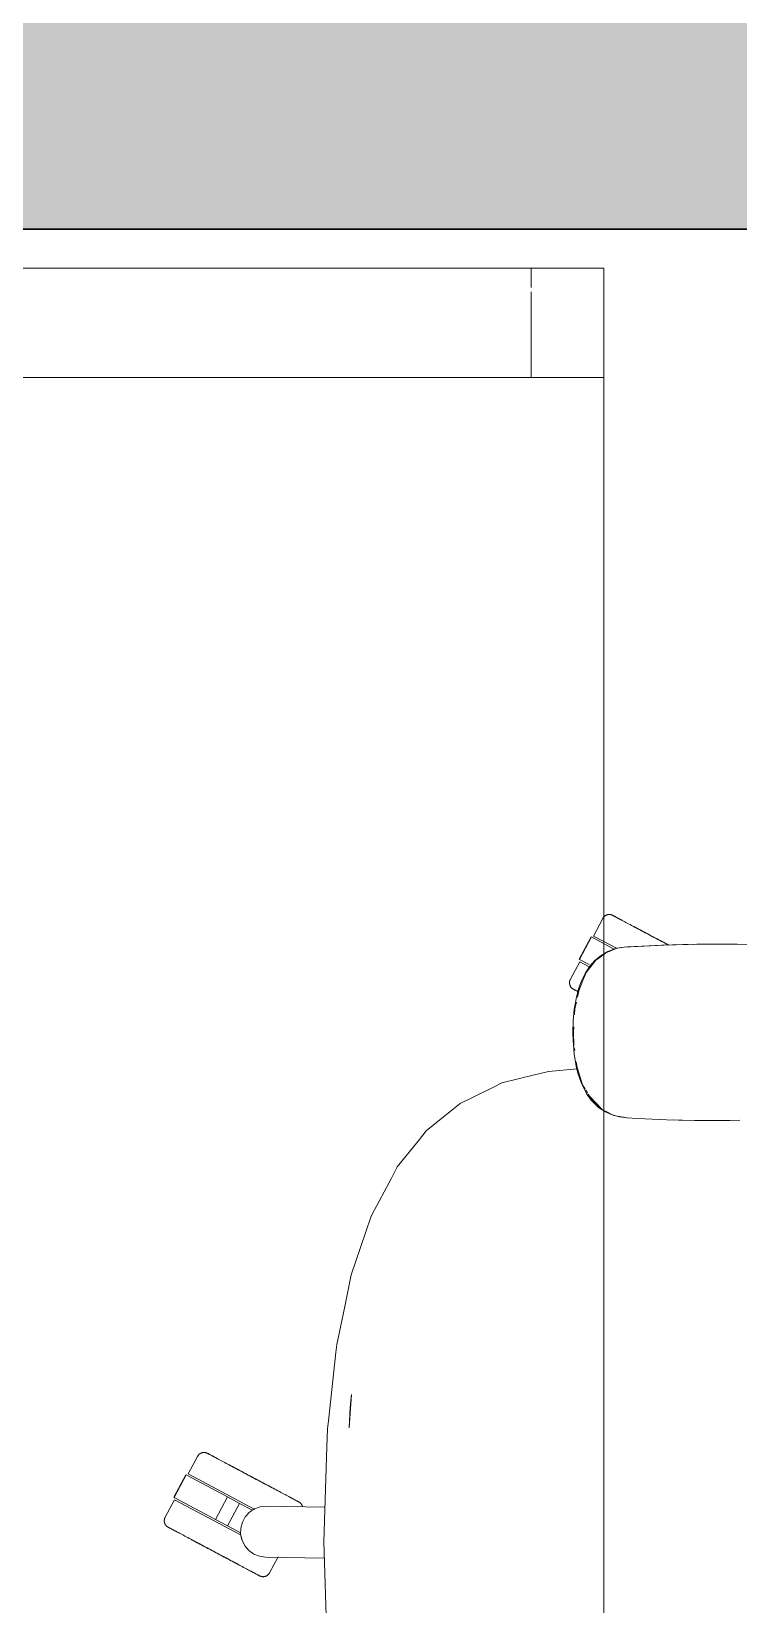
# Model space of a CAD drawing. Header units: millimetres. Extents: x 79795 to 317870, y -36033 to 97293.
# Drawn here: x 223234 to 223623, y 19929 to 20794 of the extents above; entities that cross this region are included whole.
import ezdxf

# ---------------------------------------------------------------- set-up
doc = ezdxf.new("R2010")
doc.units = ezdxf.units.MM
doc.header["$MEASUREMENT"] = 0
for name, color, linetype, lineweight in [('CSM-STL-XX-ZZ-M3-A-XXXX-00001_detached _19_04_21__rvt-1-Level 4$0$A-WALL', 7, 'CONTINUOUS', 9), ('CSM-STL-XX-ZZ-M3-A-XXXX-00001_detached _19_04_21__rvt-1-Level 4$0$A-WALL-PATT', 7, 'CONTINUOUS', 9), ('G-IMPT', 8, 'CONTINUOUS', 9), ('I-FURN', 8, 'CONTINUOUS', 9)]:
    doc.layers.add(name, color=color, linetype=linetype, lineweight=lineweight)

msp = doc.modelspace()

# ---------------------------------------------------------------- hatches: boundary and pattern name
at = {"layer": 'CSM-STL-XX-ZZ-M3-A-XXXX-00001_detached _19_04_21__rvt-1-Level 4$0$A-WALL-PATT'}
msp.add_hatch(color=256, dxfattribs=at).paths.add_polyline_path([(224726.83, 20685.33), (224726.83, 20807.33), (221300.83, 20807.33), (221300.83, 20685.33), (224364.58, 20685.33)], flags=0)

# ---------------------------------------------------------------- linework, layer by layer
at = {"layer": 'CSM-STL-XX-ZZ-M3-A-XXXX-00001_detached _19_04_21__rvt-1-Level 4$0$A-WALL', "lineweight": 30}
msp.add_line((221300.83, 20685.33), (224726.83, 20685.33), dxfattribs=at)
at = {"layer": 'G-IMPT'}
for p, q in [((223550.76, 20288.19), (223548.52, 20286.92)), ((223549.73, 20287.53), (223548.52, 20286.63)), ((223555.93, 20289.94), (223549.73, 20287.53)), ((223550.76, 20288.19), (223554.4, 20289.59)), ((223555.75, 20289.95), (223554.4, 20289.59)), ((223555.75, 20289.95), (223558.14, 20290.4)), ((223555.93, 20289.94), (223559.77, 20290.52)), ((223559.79, 20290.65), (223558.14, 20290.4)), ((223581.57, 20291.74), (223559.79, 20290.65)), ((223580.36, 20291.7), (223559.79, 20290.65)), ((223559.79, 20290.65), (223561.4, 20290.76)), ((223581.57, 20291.74), (223561.4, 20290.76)), ((223601.76, 20292.2), (223580.36, 20291.7)), ((223591.93, 20292.04), (223580.36, 20291.7)), ((223580.36, 20291.7), (223581.57, 20291.74)), ((223601.76, 20292.2), (223581.57, 20291.74)), ((223591.93, 20292.04), (223611.15, 20292.25)), ((223601.76, 20292.2), (223591.93, 20292.04)), ((223621.95, 20292.16), (223591.93, 20292.04)), ((223599.72, 20292.18), (223597.81, 20292.11)), ((223601.76, 20292.16), (223599.72, 20292.18)), ((223621.95, 20292.16), (223601.76, 20292.2)), ((223621.95, 20292.16), (223611.15, 20292.25)), ((223621.95, 20292.16), (223630.36, 20291.99)), ((223538.27, 20276.07), (223540.92, 20280.12)), ((223544.11, 20283.36), (223538.89, 20276.57)), ((223540.92, 20280.12), (223543.59, 20283.16)), ((223547.33, 20286.24), (223543.59, 20283.16)), ((223548.52, 20286.63), (223544.11, 20283.36)), ((223548.52, 20286.92), (223547.33, 20286.24)), ((223534.7, 20267.66), (223536.28, 20272)), ((223534.72, 20266.55), (223537.05, 20272.18)), ((223538.27, 20276.07), (223536.28, 20272)), ((223538.89, 20276.57), (223537.05, 20272.18)), ((223532.27, 20256.25), (223533.27, 20262.19)), ((223534.7, 20267.66), (223533.27, 20262.19)), ((223534.72, 20266.55), (223534.01, 20263.09)), ((223532.27, 20256.25), (223531.7, 20250.1)), ((223532.68, 20256.59), (223532.49, 20253.39)), ((223533.45, 20260.34), (223532.68, 20256.59)), ((223531.52, 20243.76), (223531.7, 20250.1)), ((223532.09, 20246.87), (223531.9, 20243.76)), ((223531.61, 20239.26), (223531.52, 20243.76)), ((223531.61, 20239.26), (223532.19, 20231.94)), ((223532.13, 20236.6), (223531.9, 20243.76)), ((223532.29, 20235.45), (223532.52, 20233.82)), ((223533.3, 20225.18), (223532.19, 20231.94)), ((223533.39, 20227.63), (223533.85, 20224.34)), ((223492.5, 20215.99), (223510.44, 20220.4)), ((223510.44, 20220.4), (223512.82, 20220.98)), ((223518.11, 20222.28), (223512.82, 20220.98)), ((223533.98, 20223.72), (223518.11, 20222.28)), ((223534.28, 20221.25), (223533.3, 20225.18)), ((223533.85, 20224.34), (223536.88, 20214.95)), ((223534.28, 20221.25), (223536.02, 20216.17)), ((223488.14, 20213.84), (223476.67, 20208.2)), ((223488.14, 20213.84), (223492.5, 20215.99)), ((223536.02, 20216.17), (223538.23, 20211.53)), ((223536.88, 20214.95), (223538.35, 20212.49)), ((223538.23, 20211.53), (223539.03, 20210.16)), ((223538.63, 20212.03), (223539.49, 20210.59)), ((223541.48, 20206.7), (223539.03, 20210.16)), ((223539.96, 20209.8), (223541.85, 20206.65)), ((223465.85, 20201.7), (223450.91, 20189.53)), ((223465.85, 20201.7), (223469.51, 20204.67)), ((223469.51, 20204.67), (223476.67, 20208.2)), ((223540.65, 20208.73), (223547.55, 20201.34)), ((223540.65, 20208.73), (223541.93, 20207.26)), ((223544.34, 20203.65), (223541.48, 20206.7)), ((223541.85, 20206.65), (223547.55, 20201.34)), ((223542.07, 20207.11), (223545.14, 20203.57)), ((223544.34, 20203.65), (223545.66, 20202.52)), ((223547.55, 20201.34), (223545.14, 20203.57)), ((223548.52, 20200.57), (223545.66, 20202.52)), ((223549.79, 20200.24), (223548.52, 20200.86)), ((223548.88, 20200.32), (223553.21, 20198.33)), ((223549.79, 20200.24), (223554.05, 20198.13)), ((223557.16, 20197.26), (223553.21, 20198.33)), ((223554.05, 20198.13), (223561.4, 20196.76)), ((223561.17, 20196.76), (223557.16, 20197.26)), ((223566.84, 20196.48), (223561.17, 20196.76)), ((223566.84, 20196.48), (223579.4, 20195.87)), ((223582.94, 20195.74), (223579.4, 20195.87)), ((223598.61, 20195.36), (223582.94, 20195.74)), ((223586.34, 20195.68), (223589.67, 20195.54)), ((223591.88, 20195.54), (223589.67, 20195.54)), ((223598.61, 20195.36), (223603.12, 20195.31)), ((223603.12, 20195.31), (223617.84, 20195.32)), ((223623.31, 20195.39), (223617.84, 20195.32)), ((223434.94, 20169.73), (223447.15, 20184.87)), ((223450.91, 20189.53), (223447.15, 20184.87)), ((223434.94, 20169.73), (223432.23, 20164.6)), ((223431.5, 20163.22), (223421.21, 20143.72)), ((223431.5, 20163.22), (223432.23, 20164.6)), ((223412.18, 20117.97), (223420.33, 20142.06)), ((223421.21, 20143.72), (223420.33, 20142.06)), ((223412.18, 20117.97), (223409.67, 20110.53)), ((223406.8, 20096.71), (223409.67, 20110.53)), ((223406.03, 20093.03), (223401.68, 20072.09)), ((223406.03, 20093.03), (223406.8, 20096.71)), ((223401.68, 20072.09), (223401.2, 20067.67)), ((223397.07, 20030.22), (223401.2, 20067.67)), ((223408.46, 20026.39), (223409.71, 20044.67)), ((223408.46, 20026.39), (223409.1, 20037.72)), ((223409.71, 20044.67), (223409.1, 20037.72)), ((223397.07, 20030.22), (223396.58, 20025.85)), ((223396.26, 20015.91), (223396.58, 20025.85)), ((223396.26, 20015.91), (223394.56, 19963.73)), ((223394.56, 19963.73), (223396.17, 19911.56))]:
    msp.add_line(p, q, dxfattribs=at)
at = {"layer": 'I-FURN'}
for p, q in [((223508.52, 20663.76), (221988.52, 20663.76)), ((223548.52, 20663.76), (222748.52, 20663.76)), ((222748.52, 20663.76), (223548.52, 20663.76)), ((223113.52, 20663.76), (223548.52, 20663.76)), ((223548.52, 20663.76), (223508.52, 20663.76)), ((223508.52, 20663.76), (223508.52, 20653.18)), ((223508.52, 20663.76), (223508.52, 20653.18)), ((223548.52, 19263.76), (223548.52, 20663.76)), ((223548.52, 20663.76), (223548.52, 19263.76)), ((223548.52, 20603.76), (223548.52, 20663.76)), ((223548.52, 20663.76), (223548.52, 20603.76)), ((223508.52, 20650.87), (223508.52, 20603.76)), ((223508.52, 20650.87), (223508.52, 20603.76)), ((221988.52, 20603.76), (223508.52, 20603.76)), ((223548.52, 20603.76), (223113.52, 20603.76)), ((223508.52, 20603.76), (223548.52, 20603.76)), ((223547.96, 20306.4), (223542.81, 20296.71)), ((223547.96, 20306.4), (223548.04, 20306.54)), ((223548.04, 20306.54), (223548.12, 20306.67)), ((223548.12, 20306.67), (223548.21, 20306.81)), ((223548.21, 20306.81), (223548.31, 20306.94)), ((223548.31, 20306.94), (223548.41, 20307.06)), ((223548.41, 20307.06), (223548.51, 20307.19)), ((223548.51, 20307.19), (223548.62, 20307.3)), ((223548.62, 20307.3), (223548.74, 20307.42)), ((223548.74, 20307.42), (223548.85, 20307.53)), ((223548.85, 20307.53), (223548.98, 20307.63)), ((223548.98, 20307.63), (223549.1, 20307.73)), ((223549.1, 20307.73), (223549.24, 20307.82)), ((223549.24, 20307.82), (223549.37, 20307.91)), ((223549.37, 20307.91), (223549.51, 20308)), ((223549.51, 20308), (223549.65, 20308.07)), ((223549.65, 20308.07), (223549.79, 20308.15)), ((223549.79, 20308.15), (223549.94, 20308.21)), ((223549.94, 20308.21), (223550.09, 20308.27)), ((223550.09, 20308.27), (223550.24, 20308.33)), ((223550.24, 20308.33), (223550.4, 20308.37)), ((223550.4, 20308.37), (223550.55, 20308.42)), ((223550.55, 20308.42), (223550.71, 20308.45)), ((223550.71, 20308.45), (223550.87, 20308.48)), ((223550.87, 20308.48), (223551.03, 20308.5)), ((223551.03, 20308.5), (223551.19, 20308.52)), ((223551.19, 20308.52), (223551.35, 20308.53)), ((223551.35, 20308.53), (223551.51, 20308.53)), ((223551.51, 20308.53), (223551.67, 20308.53)), ((223551.67, 20308.53), (223551.83, 20308.52)), ((223551.83, 20308.52), (223551.99, 20308.51)), ((223551.99, 20308.51), (223552.15, 20308.48)), ((223552.15, 20308.48), (223552.31, 20308.45)), ((223552.31, 20308.45), (223552.47, 20308.42)), ((223552.47, 20308.42), (223552.62, 20308.38)), ((223552.62, 20308.38), (223552.78, 20308.33)), ((223552.78, 20308.33), (223552.93, 20308.28)), ((223552.93, 20308.28), (223553.08, 20308.22)), ((223553.08, 20308.22), (223553.23, 20308.15)), ((223553.23, 20308.15), (223553.37, 20308.08)), ((223553.37, 20308.08), (223553.41, 20308.06)), ((223553.41, 20308.06), (223553.43, 20308.05)), ((223553.42, 20308.06), (223553.41, 20308.06)), ((223553.46, 20308.04), (223553.42, 20308.06)), ((223553.43, 20308.05), (223553.49, 20308.02)), ((223553.54, 20307.99), (223553.46, 20308.04)), ((223553.49, 20308.02), (223553.59, 20307.97)), ((223553.66, 20307.93), (223553.54, 20307.99)), ((223553.59, 20307.97), (223553.73, 20307.89)), ((223553.82, 20307.84), (223553.66, 20307.93)), ((223553.73, 20307.89), (223553.91, 20307.8)), ((223554.02, 20307.73), (223553.82, 20307.84)), ((223553.91, 20307.8), (223554.13, 20307.68)), ((223554.27, 20307.61), (223554.02, 20307.73)), ((223554.13, 20307.68), (223554.39, 20307.54)), ((223554.54, 20307.46), (223554.27, 20307.61)), ((223554.39, 20307.54), (223554.69, 20307.38)), ((223554.86, 20307.29), (223554.54, 20307.46)), ((223554.69, 20307.38), (223555.02, 20307.2)), ((223555.22, 20307.1), (223554.86, 20307.29)), ((223555.02, 20307.2), (223555.39, 20307.01)), ((223555.61, 20306.89), (223555.22, 20307.1)), ((223555.39, 20307.01), (223555.8, 20306.79)), ((223556.04, 20306.66), (223555.61, 20306.89)), ((223555.8, 20306.79), (223556.25, 20306.55)), ((223556.51, 20306.42), (223556.04, 20306.66)), ((223556.25, 20306.55), (223556.73, 20306.29)), ((223557.01, 20306.15), (223556.51, 20306.42)), ((223556.73, 20306.29), (223557.25, 20306.02)), ((223557.54, 20305.86), (223557.01, 20306.15)), ((223557.25, 20306.02), (223557.8, 20305.73)), ((223558.11, 20305.56), (223557.54, 20305.86)), ((223557.8, 20305.73), (223558.38, 20305.42)), ((223558.71, 20305.24), (223558.11, 20305.56)), ((223559.35, 20304.9), (223558.71, 20305.24)), ((223560.01, 20304.55), (223559.35, 20304.9)), ((223560.71, 20304.18), (223560.01, 20304.55)), ((223541.52, 20296.26), (223534.94, 20283.9)), ((223535.11, 20283.81), (223541.69, 20296.17)), ((223541.69, 20296.17), (223548.38, 20292.61)), ((223548.1, 20293.9), (223542.81, 20296.71)), ((223561.43, 20303.8), (223560.71, 20304.18)), ((223562.18, 20303.4), (223561.43, 20303.8)), ((223562.95, 20302.99), (223562.18, 20303.4)), ((223563.75, 20302.56), (223562.95, 20302.99)), ((223564.58, 20302.12), (223563.75, 20302.56)), ((223564.13, 20302.36), (223564.97, 20301.92)), ((223565.43, 20301.67), (223564.58, 20302.12)), ((223564.97, 20301.92), (223565.82, 20301.46)), ((223566.29, 20301.21), (223565.43, 20301.67)), ((223565.82, 20301.46), (223566.7, 20301)), ((223567.18, 20300.74), (223566.29, 20301.21)), ((223566.7, 20301), (223567.6, 20300.52)), ((223568.09, 20300.26), (223567.18, 20300.74)), ((223567.6, 20300.52), (223568.51, 20300.03)), ((223569.01, 20299.77), (223568.09, 20300.26)), ((223568.51, 20300.03), (223569.44, 20299.54)), ((223569.95, 20299.27), (223569.01, 20299.77)), ((223569.44, 20299.54), (223570.38, 20299.04)), ((223570.9, 20298.76), (223569.95, 20299.27)), ((223570.38, 20299.04), (223571.34, 20298.53)), ((223571.86, 20298.25), (223570.9, 20298.76)), ((223571.34, 20298.53), (223572.31, 20298.01)), ((223572.84, 20297.73), (223571.86, 20298.25)), ((223572.31, 20298.01), (223573.29, 20297.49)), ((223573.82, 20297.21), (223572.84, 20297.73)), ((223573.29, 20297.49), (223574.27, 20296.97)), ((223574.81, 20296.68), (223573.82, 20297.21)), ((223574.27, 20296.97), (223575.27, 20296.44)), ((223575.81, 20296.15), (223574.81, 20296.68)), ((223575.27, 20296.44), (223576.27, 20295.91)), ((223576.81, 20295.62), (223575.81, 20296.15)), ((223576.27, 20295.91), (223577.27, 20295.37)), ((223555.48, 20289.97), (223548.1, 20293.9)), ((223548.38, 20292.61), (223554.19, 20289.52)), ((223577.81, 20295.09), (223576.81, 20295.62)), ((223577.27, 20295.37), (223578.28, 20294.84)), ((223578.82, 20294.55), (223577.81, 20295.09)), ((223578.28, 20294.84), (223579.28, 20294.31)), ((223579.82, 20294.02), (223578.82, 20294.55)), ((223579.28, 20294.31), (223580.29, 20293.77)), ((223580.83, 20293.48), (223579.82, 20294.02)), ((223580.29, 20293.77), (223581.29, 20293.24)), ((223581.83, 20292.95), (223580.83, 20293.48)), ((223581.29, 20293.24), (223582.28, 20292.71)), ((223582.82, 20292.42), (223581.83, 20292.95)), ((223582.28, 20292.71), (223583.28, 20292.18)), ((223583.81, 20291.9), (223582.82, 20292.42)), ((223583.28, 20292.18), (223584.26, 20291.66)), ((223535.3, 20282.58), (223530.15, 20272.9)), ((223540.41, 20281), (223535.11, 20283.81)), ((223540.49, 20279.82), (223535.3, 20282.58)), ((223529.68, 20271.16), (223529.69, 20271.32)), ((223529.68, 20271), (223529.68, 20271.16)), ((223529.68, 20270.83), (223529.68, 20271)), ((223529.69, 20270.67), (223529.68, 20270.83)), ((223529.69, 20271.32), (223529.7, 20271.48)), ((223529.71, 20270.51), (223529.69, 20270.67)), ((223529.7, 20271.48), (223529.73, 20271.64)), ((223529.73, 20270.35), (223529.71, 20270.51)), ((223529.73, 20271.64), (223529.75, 20271.8)), ((223529.76, 20270.2), (223529.73, 20270.35)), ((223529.75, 20271.8), (223529.79, 20271.95)), ((223529.79, 20270.04), (223529.76, 20270.2)), ((223529.79, 20271.95), (223529.83, 20272.11)), ((223529.84, 20269.88), (223529.79, 20270.04)), ((223529.83, 20272.11), (223529.88, 20272.26)), ((223529.88, 20272.26), (223529.93, 20272.42)), ((223529.93, 20272.42), (223529.99, 20272.57)), ((223529.99, 20272.57), (223530.06, 20272.71)), ((223530.06, 20272.71), (223530.13, 20272.86)), ((223530.13, 20272.86), (223530.15, 20272.9)), ((223529.88, 20269.73), (223529.84, 20269.88)), ((223529.94, 20269.58), (223529.88, 20269.73)), ((223530, 20269.43), (223529.94, 20269.58)), ((223530.06, 20269.28), (223530, 20269.43)), ((223530.14, 20269.14), (223530.06, 20269.28)), ((223530.21, 20268.99), (223530.14, 20269.14)), ((223530.3, 20268.86), (223530.21, 20268.99)), ((223530.38, 20268.72), (223530.3, 20268.86)), ((223530.48, 20268.59), (223530.38, 20268.72)), ((223530.58, 20268.46), (223530.48, 20268.59)), ((223530.68, 20268.34), (223530.58, 20268.46)), ((223530.79, 20268.22), (223530.68, 20268.34)), ((223530.9, 20268.11), (223530.79, 20268.22)), ((223531.02, 20268), (223530.9, 20268.11)), ((223531.15, 20267.89), (223531.02, 20268)), ((223531.27, 20267.79), (223531.15, 20267.89)), ((223531.4, 20267.7), (223531.27, 20267.79)), ((223531.54, 20267.61), (223531.4, 20267.7)), ((223531.67, 20267.52), (223531.54, 20267.61)), ((223531.81, 20267.45), (223531.67, 20267.52)), ((223531.82, 20267.44), (223531.81, 20267.45)), ((223531.81, 20267.45), (223531.83, 20267.44)), ((223531.86, 20267.42), (223531.82, 20267.44)), ((223531.83, 20267.44), (223531.89, 20267.4)), ((223531.94, 20267.38), (223531.86, 20267.42)), ((223531.89, 20267.4), (223532, 20267.35)), ((223532.07, 20267.31), (223531.94, 20267.38)), ((223532, 20267.35), (223532.14, 20267.28)), ((223532.23, 20267.23), (223532.07, 20267.31)), ((223532.14, 20267.28), (223532.32, 20267.18)), ((223532.43, 20267.12), (223532.23, 20267.23)), ((223532.32, 20267.18), (223532.53, 20267.06)), ((223532.67, 20266.99), (223532.43, 20267.12)), ((223532.53, 20267.06), (223532.79, 20266.93)), ((223532.95, 20266.84), (223532.67, 20266.99)), ((223532.79, 20266.93), (223533.09, 20266.77)), ((223533.27, 20266.67), (223532.95, 20266.84)), ((223533.09, 20266.77), (223533.43, 20266.59)), ((223533.62, 20266.48), (223533.27, 20266.67)), ((223533.43, 20266.59), (223533.8, 20266.39)), ((223534.02, 20266.28), (223533.62, 20266.48)), ((223533.8, 20266.39), (223534.21, 20266.17)), ((223534.45, 20266.05), (223534.02, 20266.28)), ((223325.1, 20010.66), (223319.95, 20000.97)), ((223325.1, 20010.66), (223325.18, 20010.8)), ((223325.18, 20010.8), (223325.27, 20010.93)), ((223325.27, 20010.93), (223325.36, 20011.07)), ((223325.36, 20011.07), (223325.45, 20011.2)), ((223325.45, 20011.2), (223325.55, 20011.33)), ((223325.55, 20011.33), (223325.66, 20011.45)), ((223325.66, 20011.45), (223325.77, 20011.57)), ((223325.77, 20011.57), (223325.88, 20011.68)), ((223325.88, 20011.68), (223326, 20011.79)), ((223326, 20011.79), (223326.12, 20011.89)), ((223326.12, 20011.89), (223326.25, 20011.99)), ((223326.25, 20011.99), (223326.38, 20012.09)), ((223326.38, 20012.09), (223326.52, 20012.17)), ((223326.52, 20012.17), (223326.65, 20012.26)), ((223326.65, 20012.26), (223326.79, 20012.34)), ((223326.79, 20012.34), (223326.94, 20012.41)), ((223326.94, 20012.41), (223327.09, 20012.47)), ((223327.09, 20012.47), (223327.24, 20012.53)), ((223327.24, 20012.53), (223327.39, 20012.59)), ((223327.39, 20012.59), (223327.54, 20012.64)), ((223327.54, 20012.64), (223327.7, 20012.68)), ((223327.7, 20012.68), (223327.85, 20012.71)), ((223327.85, 20012.71), (223328.01, 20012.74)), ((223328.01, 20012.74), (223328.17, 20012.76)), ((223328.17, 20012.76), (223328.33, 20012.78)), ((223328.33, 20012.78), (223328.49, 20012.79)), ((223328.49, 20012.79), (223328.65, 20012.79)), ((223328.65, 20012.79), (223328.82, 20012.79)), ((223328.82, 20012.79), (223328.98, 20012.78)), ((223328.98, 20012.78), (223329.14, 20012.77)), ((223329.14, 20012.77), (223329.3, 20012.74)), ((223329.3, 20012.74), (223329.46, 20012.72)), ((223329.46, 20012.72), (223329.61, 20012.68)), ((223329.61, 20012.68), (223329.77, 20012.64)), ((223329.77, 20012.64), (223329.92, 20012.59)), ((223329.92, 20012.59), (223330.07, 20012.54)), ((223330.07, 20012.54), (223330.22, 20012.48)), ((223330.22, 20012.48), (223330.37, 20012.41)), ((223330.37, 20012.41), (223330.52, 20012.34)), ((223330.52, 20012.34), (223330.56, 20012.32)), ((223330.56, 20012.32), (223330.58, 20012.31)), ((223330.6, 20012.3), (223330.56, 20012.32)), ((223330.56, 20012.32), (223330.56, 20012.32)), ((223330.58, 20012.31), (223330.64, 20012.28)), ((223330.68, 20012.25), (223330.6, 20012.3)), ((223330.64, 20012.28), (223330.74, 20012.23)), ((223330.81, 20012.19), (223330.68, 20012.25)), ((223330.74, 20012.23), (223330.88, 20012.15)), ((223330.97, 20012.1), (223330.81, 20012.19)), ((223330.88, 20012.15), (223331.06, 20012.06)), ((223331.17, 20012), (223330.97, 20012.1)), ((223331.06, 20012.06), (223331.28, 20011.94)), ((223331.41, 20011.87), (223331.17, 20012)), ((223331.28, 20011.94), (223331.53, 20011.8)), ((223331.69, 20011.72), (223331.41, 20011.87)), ((223331.53, 20011.8), (223331.83, 20011.64)), ((223332.01, 20011.55), (223331.69, 20011.72)), ((223331.83, 20011.64), (223332.17, 20011.47)), ((223332.36, 20011.36), (223332.01, 20011.55)), ((223332.17, 20011.47), (223332.54, 20011.27)), ((223332.76, 20011.15), (223332.36, 20011.36)), ((223332.54, 20011.27), (223332.95, 20011.05)), ((223333.19, 20010.92), (223332.76, 20011.15)), ((223332.95, 20011.05), (223333.4, 20010.81)), ((223333.65, 20010.68), (223333.19, 20010.92)), ((223333.4, 20010.81), (223333.88, 20010.56)), ((223334.15, 20010.41), (223333.65, 20010.68)), ((223333.88, 20010.56), (223334.39, 20010.28)), ((223334.69, 20010.13), (223334.15, 20010.41)), ((223334.39, 20010.28), (223334.95, 20009.99)), ((223335.26, 20009.82), (223334.69, 20010.13)), ((223334.95, 20009.99), (223335.53, 20009.68)), ((223335.86, 20009.5), (223335.26, 20009.82)), ((223336.49, 20009.17), (223335.86, 20009.5)), ((223337.16, 20008.81), (223336.49, 20009.17)), ((223337.85, 20008.44), (223337.16, 20008.81)), ((223338.57, 20008.06), (223337.85, 20008.44)), ((223339.32, 20007.66), (223338.57, 20008.06)), ((223340.1, 20007.25), (223339.32, 20007.66)), ((223340.9, 20006.82), (223340.1, 20007.25)), ((223341.72, 20006.38), (223340.9, 20006.82)), ((223341.49, 20006.51), (223342.11, 20006.18)), ((223342.57, 20005.93), (223341.72, 20006.38)), ((223342.11, 20006.18), (223342.97, 20005.72)), ((223343.44, 20005.47), (223342.57, 20005.93)), ((223342.97, 20005.72), (223343.84, 20005.26)), ((223344.33, 20005), (223343.44, 20005.47)), ((223343.84, 20005.26), (223344.74, 20004.78)), ((223345.23, 20004.52), (223344.33, 20005)), ((223344.74, 20004.78), (223345.65, 20004.29)), ((223346.15, 20004.03), (223345.23, 20004.52)), ((223345.65, 20004.29), (223346.58, 20003.8)), ((223347.09, 20003.53), (223346.15, 20004.03)), ((223346.58, 20003.8), (223347.53, 20003.3)), ((223348.04, 20003.02), (223347.09, 20003.53)), ((223347.53, 20003.3), (223348.49, 20002.79)), ((223349.01, 20002.51), (223348.04, 20003.02)), ((223348.49, 20002.79), (223349.45, 20002.27)), ((223349.98, 20001.99), (223349.01, 20002.51)), ((223349.45, 20002.27), (223350.43, 20001.75)), ((223350.96, 20001.47), (223349.98, 20001.99)), ((223318.66, 20000.53), (223312.09, 19988.17)), ((223312.26, 19988.07), (223318.83, 20000.44)), ((223318.83, 20000.44), (223341.54, 19988.36)), ((223356.7, 19981.43), (223319.95, 20000.97)), ((223350.43, 20001.75), (223351.42, 20001.23)), ((223351.96, 20000.94), (223350.96, 20001.47)), ((223351.42, 20001.23), (223352.41, 20000.7)), ((223352.95, 20000.41), (223351.96, 20000.94)), ((223352.41, 20000.7), (223353.41, 20000.17)), ((223353.95, 19999.88), (223352.95, 20000.41)), ((223353.41, 20000.17), (223354.42, 19999.64)), ((223354.96, 19999.35), (223353.95, 19999.88)), ((223354.42, 19999.64), (223355.42, 19999.1)), ((223355.96, 19998.81), (223354.96, 19999.35)), ((223355.42, 19999.1), (223356.43, 19998.57)), ((223356.97, 19998.28), (223355.96, 19998.81)), ((223356.43, 19998.57), (223357.43, 19998.03)), ((223357.97, 19997.75), (223356.97, 19998.28)), ((223357.43, 19998.03), (223358.43, 19997.5)), ((223358.97, 19997.21), (223357.97, 19997.75)), ((223358.43, 19997.5), (223359.43, 19996.97)), ((223359.96, 19996.69), (223358.97, 19997.21)), ((223359.43, 19996.97), (223360.42, 19996.44)), ((223360.95, 19996.16), (223359.96, 19996.69)), ((223360.42, 19996.44), (223361.4, 19995.92)), ((223361.93, 19995.64), (223360.95, 19996.16)), ((223361.4, 19995.92), (223362.38, 19995.4)), ((223362.9, 19995.13), (223361.93, 19995.64)), ((223362.38, 19995.4), (223363.34, 19994.89)), ((223363.86, 19994.62), (223362.9, 19995.13)), ((223363.34, 19994.89), (223364.29, 19994.38)), ((223364.8, 19994.11), (223363.86, 19994.62)), ((223364.29, 19994.38), (223365.23, 19993.89)), ((223365.73, 19993.62), (223364.8, 19994.11)), ((223365.23, 19993.89), (223366.15, 19993.4)), ((223366.64, 19993.13), (223365.73, 19993.62)), ((223366.15, 19993.4), (223367.06, 19992.91)), ((223312.44, 19986.84), (223307.29, 19977.16)), ((223334.97, 19976), (223312.26, 19988.07)), ((223349.16, 19967.32), (223312.44, 19986.84)), ((223334.97, 19976), (223341.54, 19988.36)), ((223341.54, 19988.36), (223348.18, 19984.83)), ((223341.61, 19972.47), (223348.18, 19984.83)), ((223348.18, 19984.83), (223355.33, 19981.03)), ((223367.54, 19992.66), (223366.64, 19993.13)), ((223368.42, 19992.19), (223367.54, 19992.66)), ((223369.27, 19991.74), (223368.42, 19992.19)), ((223370.11, 19991.29), (223369.27, 19991.74)), ((223370.92, 19990.86), (223370.11, 19991.29)), ((223371.71, 19990.44), (223370.92, 19990.86)), ((223372.47, 19990.04), (223371.71, 19990.44)), ((223373.21, 19989.65), (223372.47, 19990.04)), ((223373.91, 19989.27), (223373.21, 19989.65)), ((223374.59, 19988.91), (223373.91, 19989.27)), ((223375.24, 19988.56), (223374.59, 19988.91)), ((223375.85, 19988.24), (223375.24, 19988.56)), ((223376.44, 19987.93), (223375.85, 19988.24)), ((223376.13, 19988.09), (223376.7, 19987.79)), ((223376.99, 19987.63), (223376.44, 19987.93)), ((223376.7, 19987.79), (223377.23, 19987.5)), ((223377.51, 19987.36), (223376.99, 19987.63)), ((223377.23, 19987.5), (223377.73, 19987.24)), ((223377.99, 19987.1), (223377.51, 19987.36)), ((223377.73, 19987.24), (223378.2, 19986.99)), ((223378.44, 19986.86), (223377.99, 19987.1)), ((223378.2, 19986.99), (223378.63, 19986.76)), ((223378.85, 19986.65), (223378.44, 19986.86)), ((223378.63, 19986.76), (223379.02, 19986.55)), ((223379.22, 19986.45), (223378.85, 19986.65)), ((223379.02, 19986.55), (223379.38, 19986.36)), ((223379.55, 19986.27), (223379.22, 19986.45)), ((223379.38, 19986.36), (223379.7, 19986.19)), ((223379.85, 19986.11), (223379.55, 19986.27)), ((223379.7, 19986.19), (223379.97, 19986.05)), ((223380.11, 19985.97), (223379.85, 19986.11)), ((223379.97, 19986.05), (223380.22, 19985.92)), ((223380.33, 19985.86), (223380.11, 19985.97)), ((223380.22, 19985.92), (223380.42, 19985.81)), ((223380.51, 19985.76), (223380.33, 19985.86)), ((223380.42, 19985.81), (223380.58, 19985.73)), ((223380.65, 19985.69), (223380.51, 19985.76)), ((223380.58, 19985.73), (223380.7, 19985.66)), ((223380.75, 19985.63), (223380.65, 19985.69)), ((223380.7, 19985.66), (223380.78, 19985.62)), ((223380.81, 19985.6), (223380.75, 19985.63)), ((223380.78, 19985.62), (223380.82, 19985.59)), ((223380.83, 19985.59), (223380.81, 19985.6)), ((223380.82, 19985.59), (223380.83, 19985.59)), ((223380.83, 19985.59), (223380.97, 19985.51)), ((223380.97, 19985.51), (223381.11, 19985.43)), ((223381.11, 19985.43), (223381.24, 19985.34)), ((223381.24, 19985.34), (223381.37, 19985.24)), ((223381.37, 19985.24), (223381.5, 19985.14)), ((223381.5, 19985.14), (223381.62, 19985.04)), ((223381.62, 19985.04), (223381.74, 19984.93)), ((223381.74, 19984.93), (223381.85, 19984.82)), ((223381.85, 19984.82), (223381.96, 19984.7)), ((223381.96, 19984.7), (223382.07, 19984.57)), ((223382.07, 19984.57), (223382.17, 19984.45)), ((223306.87, 19975.9), (223306.9, 19976.06)), ((223306.9, 19976.06), (223306.93, 19976.22)), ((223306.93, 19976.22), (223306.98, 19976.37)), ((223306.98, 19976.37), (223307.02, 19976.53)), ((223307.02, 19976.53), (223307.08, 19976.68)), ((223307.08, 19976.68), (223307.14, 19976.83)), ((223307.14, 19976.83), (223307.2, 19976.97)), ((223307.2, 19976.97), (223307.27, 19977.12)), ((223307.27, 19977.12), (223307.29, 19977.16)), ((223341.61, 19972.47), (223334.97, 19976)), ((223349.75, 19974.45), (223351.37, 19977.41)), ((223351.37, 19977.41), (223353.65, 19979.89)), ((223353.65, 19979.89), (223356.46, 19981.76)), ((223356.46, 19981.76), (223359.63, 19982.9)), ((223359.63, 19982.9), (223362.99, 19983.25)), ((223362.99, 19983.25), (223395.18, 19982.69)), ((223382.17, 19984.45), (223382.26, 19984.32)), ((223382.26, 19984.32), (223382.35, 19984.18)), ((223382.35, 19984.18), (223382.43, 19984.04)), ((223382.43, 19984.04), (223382.51, 19983.9)), ((223382.51, 19983.9), (223382.58, 19983.76)), ((223382.58, 19983.76), (223382.65, 19983.61)), ((223382.65, 19983.61), (223382.71, 19983.46)), ((223382.71, 19983.46), (223382.76, 19983.31)), ((223382.76, 19983.31), (223382.81, 19983.15)), ((223382.81, 19983.15), (223382.85, 19983)), ((223382.85, 19983), (223382.89, 19982.84)), ((223306.82, 19975.42), (223306.83, 19975.58)), ((223306.82, 19975.26), (223306.82, 19975.42)), ((223306.82, 19975.1), (223306.82, 19975.26)), ((223306.83, 19974.94), (223306.82, 19975.1)), ((223306.83, 19975.58), (223306.85, 19975.74)), ((223306.85, 19974.78), (223306.83, 19974.94)), ((223306.85, 19975.74), (223306.87, 19975.9)), ((223306.87, 19974.62), (223306.85, 19974.78)), ((223306.9, 19974.46), (223306.87, 19974.62)), ((223306.94, 19974.3), (223306.9, 19974.46)), ((223306.98, 19974.14), (223306.94, 19974.3)), ((223307.03, 19973.99), (223306.98, 19974.14)), ((223307.08, 19973.84), (223307.03, 19973.99)), ((223307.14, 19973.69), (223307.08, 19973.84)), ((223307.21, 19973.54), (223307.14, 19973.69)), ((223307.28, 19973.4), (223307.21, 19973.54)), ((223307.36, 19973.26), (223307.28, 19973.4)), ((223307.44, 19973.12), (223307.36, 19973.26)), ((223307.53, 19972.98), (223307.44, 19973.12)), ((223307.62, 19972.85), (223307.53, 19972.98)), ((223307.72, 19972.73), (223307.62, 19972.85)), ((223307.83, 19972.6), (223307.72, 19972.73)), ((223307.94, 19972.48), (223307.83, 19972.6)), ((223308.05, 19972.37), (223307.94, 19972.48)), ((223308.17, 19972.26), (223308.05, 19972.37)), ((223308.29, 19972.15), (223308.17, 19972.26)), ((223308.42, 19972.05), (223308.29, 19972.15)), ((223308.55, 19971.96), (223308.42, 19972.05)), ((223308.68, 19971.87), (223308.55, 19971.96)), ((223308.82, 19971.79), (223308.68, 19971.87)), ((223308.96, 19971.71), (223308.82, 19971.79)), ((223308.97, 19971.7), (223308.96, 19971.71)), ((223308.96, 19971.71), (223308.98, 19971.7)), ((223309.01, 19971.68), (223308.97, 19971.7)), ((223308.98, 19971.7), (223309.04, 19971.66)), ((223309.09, 19971.64), (223309.01, 19971.68)), ((223309.04, 19971.66), (223309.14, 19971.61)), ((223309.21, 19971.57), (223309.09, 19971.64)), ((223309.14, 19971.61), (223309.28, 19971.54)), ((223309.37, 19971.49), (223309.21, 19971.57)), ((223309.28, 19971.54), (223309.46, 19971.44)), ((223309.57, 19971.38), (223309.37, 19971.49)), ((223309.46, 19971.44), (223309.68, 19971.32)), ((223309.81, 19971.25), (223309.57, 19971.38)), ((223309.68, 19971.32), (223309.94, 19971.19)), ((223310.09, 19971.1), (223309.81, 19971.25)), ((223309.94, 19971.19), (223310.24, 19971.03)), ((223310.41, 19970.94), (223310.09, 19971.1)), ((223310.24, 19971.03), (223310.57, 19970.85)), ((223310.77, 19970.75), (223310.41, 19970.94)), ((223310.57, 19970.85), (223310.94, 19970.65)), ((223311.16, 19970.54), (223310.77, 19970.75)), ((223310.94, 19970.65), (223311.35, 19970.43)), ((223311.59, 19970.31), (223311.16, 19970.54)), ((223311.35, 19970.43), (223311.8, 19970.2)), ((223312.06, 19970.06), (223311.59, 19970.31)), ((223311.8, 19970.2), (223312.28, 19969.94)), ((223312.56, 19969.79), (223312.06, 19970.06)), ((223312.28, 19969.94), (223312.8, 19969.67)), ((223313.09, 19969.51), (223312.56, 19969.79)), ((223312.8, 19969.67), (223313.35, 19969.37)), ((223313.66, 19969.21), (223313.09, 19969.51)), ((223313.35, 19969.37), (223313.93, 19969.06)), ((223313.93, 19969.06), (223314.55, 19968.73)), ((223314.55, 19968.73), (223315.2, 19968.39)), ((223315.2, 19968.39), (223315.88, 19968.03)), ((223315.88, 19968.03), (223316.58, 19967.65)), ((223316.58, 19967.65), (223317.32, 19967.26)), ((223348.75, 19968.67), (223341.61, 19972.47)), ((223348.82, 19967.81), (223348.88, 19971.19)), ((223349.57, 19964.52), (223348.82, 19967.81)), ((223348.88, 19971.19), (223349.75, 19974.45)), ((223317.32, 19967.26), (223318.08, 19966.86)), ((223318.08, 19966.86), (223318.87, 19966.44)), ((223318.87, 19966.44), (223319.68, 19966.01)), ((223319.68, 19966.01), (223320.52, 19965.56)), ((223320.52, 19965.56), (223321.37, 19965.11)), ((223321.37, 19965.11), (223322.25, 19964.64)), ((223322.25, 19964.64), (223323.14, 19964.16)), ((223323.64, 19963.9), (223322.73, 19964.39)), ((223323.14, 19964.16), (223324.06, 19963.68)), ((223324.56, 19963.41), (223323.64, 19963.9)), ((223324.06, 19963.68), (223324.99, 19963.18)), ((223325.5, 19962.91), (223324.56, 19963.41)), ((223324.99, 19963.18), (223325.93, 19962.68)), ((223326.45, 19962.41), (223325.5, 19962.91)), ((223325.93, 19962.68), (223326.89, 19962.17)), ((223327.41, 19961.9), (223326.45, 19962.41)), ((223326.89, 19962.17), (223327.86, 19961.66)), ((223328.39, 19961.38), (223327.41, 19961.9)), ((223327.86, 19961.66), (223328.84, 19961.14)), ((223329.37, 19960.86), (223328.39, 19961.38)), ((223328.84, 19961.14), (223329.82, 19960.61)), ((223330.36, 19960.33), (223329.37, 19960.86)), ((223329.82, 19960.61), (223330.82, 19960.08)), ((223331.36, 19959.8), (223330.36, 19960.33)), ((223330.82, 19960.08), (223331.82, 19959.55)), ((223332.36, 19959.27), (223331.36, 19959.8)), ((223331.82, 19959.55), (223332.82, 19959.02)), ((223333.36, 19958.73), (223332.36, 19959.27)), ((223332.82, 19959.02), (223333.83, 19958.49)), ((223334.37, 19958.2), (223333.36, 19958.73)), ((223351.09, 19961.51), (223349.57, 19964.52)), ((223353.28, 19958.95), (223351.09, 19961.51)), ((223356.02, 19956.98), (223353.28, 19958.95)), ((223333.83, 19958.49), (223334.83, 19957.95)), ((223335.37, 19957.66), (223334.37, 19958.2)), ((223334.83, 19957.95), (223335.83, 19957.42)), ((223336.38, 19957.13), (223335.37, 19957.66)), ((223335.83, 19957.42), (223336.84, 19956.88)), ((223337.38, 19956.6), (223336.38, 19957.13)), ((223336.84, 19956.88), (223337.83, 19956.35)), ((223338.37, 19956.07), (223337.38, 19956.6)), ((223337.83, 19956.35), (223338.82, 19955.83)), ((223339.36, 19955.55), (223338.37, 19956.07)), ((223338.82, 19955.83), (223339.81, 19955.3)), ((223340.34, 19955.02), (223339.36, 19955.55)), ((223339.81, 19955.3), (223340.78, 19954.79)), ((223341.3, 19954.51), (223340.34, 19955.02)), ((223340.78, 19954.79), (223341.75, 19954.27)), ((223342.26, 19954), (223341.3, 19954.51)), ((223341.75, 19954.27), (223342.7, 19953.77)), ((223343.21, 19953.5), (223342.26, 19954)), ((223342.7, 19953.77), (223343.64, 19953.27)), ((223344.14, 19953), (223343.21, 19953.5)), ((223343.64, 19953.27), (223344.56, 19952.78)), ((223345.05, 19952.52), (223344.14, 19953)), ((223344.56, 19952.78), (223345.46, 19952.3)), ((223345.94, 19952.04), (223345.05, 19952.52)), ((223345.46, 19952.3), (223346.35, 19951.83)), ((223346.82, 19951.58), (223345.94, 19952.04)), ((223346.35, 19951.83), (223347.22, 19951.36)), ((223347.68, 19951.12), (223346.82, 19951.58)), ((223347.22, 19951.36), (223348.07, 19950.91)), ((223348.51, 19950.68), (223347.68, 19951.12)), ((223348.07, 19950.91), (223348.89, 19950.48)), ((223348.89, 19950.48), (223349.69, 19950.05)), ((223349.69, 19950.05), (223350.47, 19949.64)), ((223359.16, 19955.73), (223356.02, 19956.98)), ((223362.5, 19955.27), (223359.16, 19955.73)), ((223394.84, 19954.7), (223362.5, 19955.27)), ((223364.68, 19946.64), (223369.39, 19955.48)), ((223350.47, 19949.64), (223351.22, 19949.24)), ((223351.22, 19949.24), (223351.94, 19948.85)), ((223351.94, 19948.85), (223352.63, 19948.49)), ((223352.63, 19948.49), (223353.3, 19948.13)), ((223353.3, 19948.13), (223353.93, 19947.8)), ((223353.93, 19947.8), (223354.53, 19947.48)), ((223354.84, 19947.31), (223354.26, 19947.62)), ((223354.53, 19947.48), (223355.1, 19947.17)), ((223355.39, 19947.02), (223354.84, 19947.31)), ((223355.1, 19947.17), (223355.64, 19946.89)), ((223355.91, 19946.74), (223355.39, 19947.02)), ((223355.64, 19946.89), (223356.14, 19946.62)), ((223356.39, 19946.49), (223355.91, 19946.74)), ((223356.14, 19946.62), (223356.6, 19946.37)), ((223356.84, 19946.25), (223356.39, 19946.49)), ((223356.6, 19946.37), (223357.03, 19946.15)), ((223357.25, 19946.03), (223356.84, 19946.25)), ((223357.03, 19946.15), (223357.43, 19945.94)), ((223357.62, 19945.83), (223357.25, 19946.03)), ((223357.43, 19945.94), (223357.78, 19945.75)), ((223357.96, 19945.65), (223357.62, 19945.83)), ((223357.78, 19945.75), (223358.1, 19945.58)), ((223358.26, 19945.5), (223357.96, 19945.65)), ((223358.1, 19945.58), (223358.38, 19945.43)), ((223358.51, 19945.36), (223358.26, 19945.5)), ((223358.38, 19945.43), (223358.62, 19945.3)), ((223358.73, 19945.24), (223358.51, 19945.36)), ((223358.62, 19945.3), (223358.82, 19945.2)), ((223358.91, 19945.15), (223358.73, 19945.24)), ((223358.82, 19945.2), (223358.98, 19945.11)), ((223359.05, 19945.07), (223358.91, 19945.15)), ((223358.98, 19945.11), (223359.1, 19945.04)), ((223359.15, 19945.02), (223359.05, 19945.07)), ((223359.1, 19945.04), (223359.19, 19945)), ((223359.21, 19944.99), (223359.15, 19945.02)), ((223359.19, 19945), (223359.23, 19944.98)), ((223359.23, 19944.98), (223359.21, 19944.99)), ((223359.27, 19944.96), (223359.23, 19944.98)), ((223359.23, 19944.98), (223359.23, 19944.98)), ((223359.42, 19944.88), (223359.27, 19944.96)), ((223359.56, 19944.82), (223359.42, 19944.88)), ((223359.71, 19944.76), (223359.56, 19944.82)), ((223359.87, 19944.71), (223359.71, 19944.76)), ((223360.02, 19944.66), (223359.87, 19944.71)), ((223360.18, 19944.62), (223360.02, 19944.66)), ((223360.33, 19944.58), (223360.18, 19944.62)), ((223360.49, 19944.55), (223360.33, 19944.58)), ((223360.65, 19944.53), (223360.49, 19944.55)), ((223360.81, 19944.52), (223360.65, 19944.53)), ((223360.97, 19944.51), (223360.81, 19944.52)), ((223361.13, 19944.5), (223360.97, 19944.51)), ((223361.3, 19944.51), (223361.13, 19944.5)), ((223361.46, 19944.52), (223361.3, 19944.51)), ((223361.62, 19944.53), (223361.46, 19944.52)), ((223361.78, 19944.56), (223361.62, 19944.53)), ((223361.94, 19944.59), (223361.78, 19944.56)), ((223362.09, 19944.62), (223361.94, 19944.59)), ((223362.25, 19944.66), (223362.09, 19944.62)), ((223362.4, 19944.71), (223362.25, 19944.66)), ((223362.55, 19944.77), (223362.4, 19944.71)), ((223362.7, 19944.83), (223362.55, 19944.77)), ((223362.85, 19944.89), (223362.7, 19944.83)), ((223362.99, 19944.96), (223362.85, 19944.89)), ((223363.14, 19945.04), (223362.99, 19944.96)), ((223363.27, 19945.12), (223363.14, 19945.04)), ((223363.41, 19945.21), (223363.27, 19945.12)), ((223363.54, 19945.31), (223363.41, 19945.21)), ((223363.67, 19945.41), (223363.54, 19945.31)), ((223363.79, 19945.51), (223363.67, 19945.41)), ((223363.91, 19945.62), (223363.79, 19945.51)), ((223364.02, 19945.73), (223363.91, 19945.62)), ((223364.13, 19945.85), (223364.02, 19945.73)), ((223364.24, 19945.97), (223364.13, 19945.85)), ((223364.34, 19946.1), (223364.24, 19945.97)), ((223364.43, 19946.23), (223364.34, 19946.1)), ((223364.52, 19946.36), (223364.43, 19946.23)), ((223364.61, 19946.5), (223364.52, 19946.36)), ((223364.68, 19946.64), (223364.61, 19946.5))]:
    msp.add_line(p, q, dxfattribs=at)
msp.add_arc((223362.55, 19969.26), 13.81, 192.34734, 197.33603, dxfattribs=at)
msp.add_open_spline([(223349.23, 19965.62), (223349.11, 19966.04), (223349.04, 19966.47), (223348.98, 19966.91)], degree=3, dxfattribs=at)

doc.saveas('drawing.dxf')
